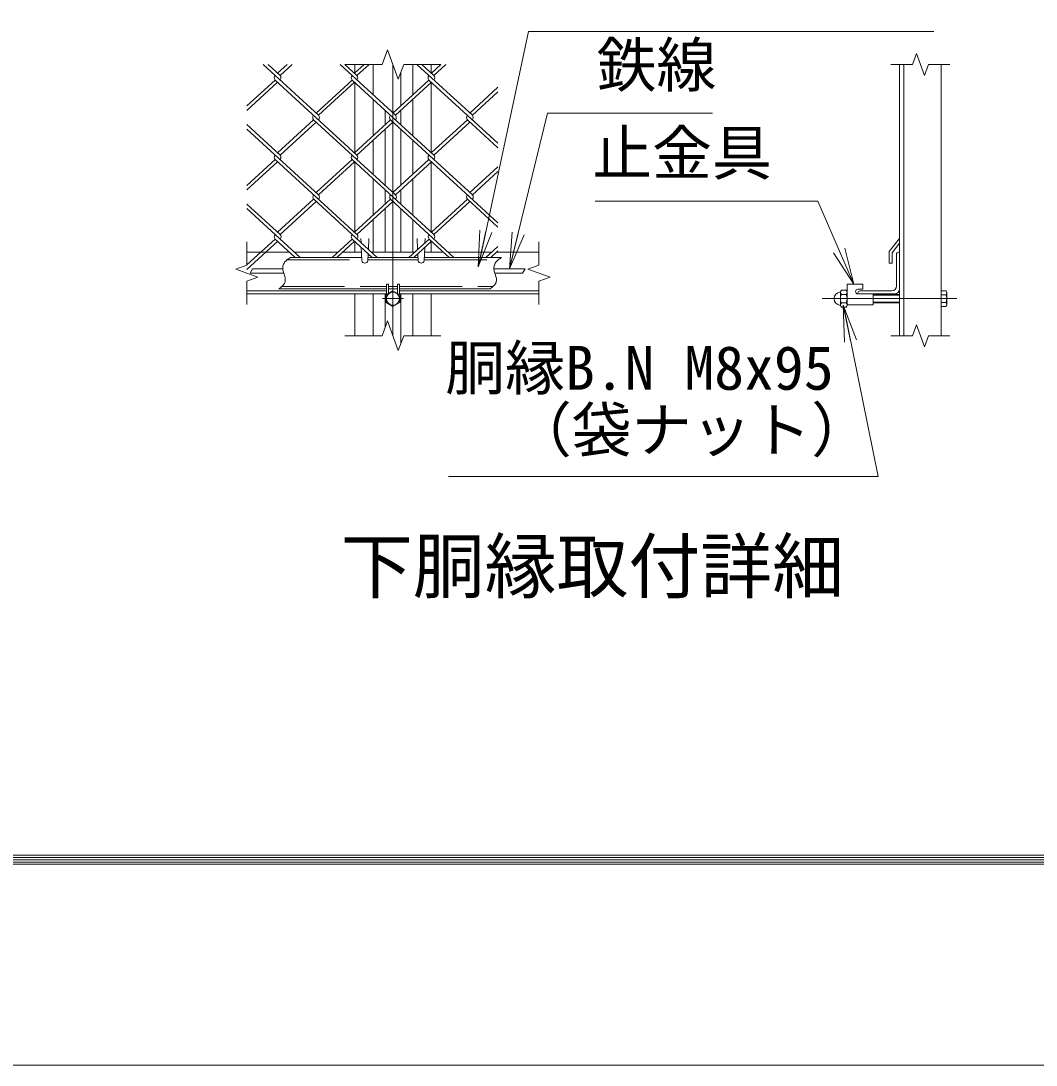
# Model space of a CAD drawing. Units: millimetres at full size; details may follow other scales. Extents: x -14700 to 14700, y -10395 to 10395.
# Drawn here: x -10807 to -6913, y -10395 to -6391 of the extents above; entities that cross this region are included whole.
import ezdxf
from ezdxf.enums import TextEntityAlignment as Align

# ---------------------------------------------------------------- set-up
doc = ezdxf.new("R2010")
doc.units = ezdxf.units.MM
doc.header["$LTSCALE"] = 40
doc.linetypes.add('DASHED', pattern=[7.5, 6, -1.5])
doc.linetypes.add('USER1', pattern=[50.8, 31.75, -6.35, 6.35, -6.35])
for name, color, linetype, lineweight in [('0-0_D-STR3', 3, 'Continuous', 13), ('0-1_D-STR1', 1, 'Continuous', 18), ('0-2_D-BMK', 2, 'USER1', 13), ('0-6_D-STR-DIM', 7, 'Continuous', 13), ('0-7_0', 7, 'Continuous', 18), ('0-9_D-STR-TXT', 7, 'Continuous', 13), ('0-A_D-TTL-TXT', 7, 'Continuous', 13), ('0-B_D-STR2', 7, 'Continuous', 13), ('0-C_D-TTL', 7, 'Continuous', 18)]:
    doc.layers.add(name, color=color, linetype=linetype, lineweight=lineweight)
doc.styles.add('ＭＳ ゴシック', font='')
doc.styles.get('ＭＳ ゴシック').set_extended_font_data('MS Gothic')

# ---------------------------------------------------------------- blocks, each defined once
blk = doc.blocks.new('_Open')
at = {"layer": '0-7_0'}
blk.add_line((-40, 6.67), (0, 0), dxfattribs=at)
blk.add_lwpolyline([(-40, -6.67), (0, 0), (-40, 0)], dxfattribs=at)

msp = doc.modelspace()

# ---------------------------------------------------------------- linework, layer by layer
at = {"layer": '0-0_D-STR3', "linetype": 'DASHED'}
for p, q in [((-9785.91, -7307.35), (-9499.64, -7307.35)), ((-9475.34, -7307.35), (-9283.64, -7307.35)), ((-9259.34, -7307.35), (-8976.08, -7307.35)), ((-9805.45, -7408.95), (-9404.49, -7408.95)), ((-9396.49, -7408.95), (-9362.49, -7408.95)), ((-9354.49, -7408.95), (-8995.62, -7408.95))]:
    msp.add_line(p, q, dxfattribs=at)
at = {"layer": '0-0_D-STR3'}
for p, q in [((-9772.92, -7298.15), (-9499.97, -7298.15)), ((-9475.02, -7298.15), (-9283.97, -7298.15)), ((-9259.02, -7298.15), (-8963.1, -7298.15)), ((-9798.53, -7358.15), (-9927.47, -7358.15)), ((-9802.28, -7342.15), (-9918.23, -7342.15)), ((-8992.45, -7342.15), (-8873.16, -7342.15)), ((-8988.7, -7358.15), (-8882.4, -7358.15)), ((-9404.49, -7440.56), (-9404.49, -7400.15)), ((-9404.49, -7400.15), (-9396.49, -7400.15)), ((-9396.49, -7435.94), (-9396.49, -7400.15)), ((-9362.49, -7435.94), (-9362.49, -7400.15)), ((-9362.49, -7400.15), (-9354.49, -7400.15)), ((-9354.49, -7440.56), (-9354.49, -7400.15)), ((-7637.6, -7400.15), (-7577.6, -7400.15)), ((-7637.6, -7480.15), (-7637.6, -7400.15)), ((-7577.6, -7420.15), (-7577.6, -7400.15)), ((-9817.18, -7418.15), (-9404.49, -7418.15)), ((-9396.49, -7418.15), (-9362.49, -7418.15)), ((-9354.49, -7418.15), (-9007.35, -7418.15)), ((-7663.6, -7481.08), (-7663.6, -7431.7)), ((-7663.6, -7481.08), (-7663.6, -7431.7)), ((-7641.6, -7423.75), (-7659.6, -7423.75)), ((-7659.6, -7439.95), (-7641.6, -7439.95)), ((-7637.6, -7481.08), (-7637.6, -7431.7)), ((-7637.6, -7481.08), (-7637.6, -7431.7)), ((-7596.6, -7420.15), (-7577.6, -7420.15)), ((-7596.6, -7438.15), (-7537.6, -7438.15)), ((-7537.6, -7480.15), (-7537.6, -7438.15)), ((-7436.6, -7440.15), (-7537.6, -7440.15)), ((-7436.6, -7443.15), (-7537.6, -7443.15)), ((-7276.6, -7426.13), (-7258.19, -7426.13)), ((-7276.6, -7486.17), (-7276.6, -7426.13)), ((-7276.6, -7441.14), (-7258.19, -7441.14)), ((-7255.4, -7430.95), (-7258.19, -7426.13)), ((-7255.4, -7481.35), (-7255.4, -7430.95)), ((-7659.6, -7472.35), (-7641.6, -7472.35)), ((-7637.6, -7480.15), (-7537.6, -7480.15)), ((-7436.6, -7469.15), (-7537.6, -7469.15)), ((-7436.6, -7472.15), (-7537.6, -7472.15)), ((-7276.6, -7471.16), (-7258.19, -7471.16)), ((-7276.6, -7486.17), (-7258.19, -7486.17)), ((-7255.4, -7481.35), (-7258.19, -7486.17)), ((-7641.6, -7488.55), (-7659.6, -7488.55))]:
    msp.add_line(p, q, dxfattribs=at)
msp.add_lwpolyline([(-9353.49, -7471.16), (-9379.49, -7486.17), (-9405.49, -7471.16), (-9405.49, -7441.14), (-9379.49, -7426.13), (-9353.49, -7441.14)], close=True, dxfattribs=at)
msp.add_circle((-9379.49, -7456.15), 25, dxfattribs=at)
for centre, radius, start, end in [((-7661.6, -7456.15), 26, 97.16806, 262.83194), ((-7665.09, -7428.37), 2, 277.16806, 343.42019), ((-7628.8, -7456.15), 34.8, 152.26063, 207.73937), ((-7653.4, -7431.85), 10.2, 127.42505, 232.57495), ((-7647.8, -7431.85), 10.2, 307.42505, 52.57495), ((-7672.41, -7456.15), 34.8, 332.26063, 27.73937), ((-7596.6, -7429.15), 9, 90, 270), ((-7269.15, -7433.63), 13.29, 325.61585, 34.38415), ((-7305.54, -7456.15), 49.68, 342.4121, 17.5879), ((-7665.09, -7483.93), 2, 9.83916, 82.83194), ((-7653.45, -7480.45), 10.17, 127.21089, 232.78911), ((-7647.75, -7480.45), 10.17, 307.21089, 52.78911), ((-7269.15, -7478.66), 13.29, 325.61585, 34.38415)]:
    msp.add_arc(centre, radius, start, end, dxfattribs=at)
at = {"layer": '0-1_D-STR1'}
for p, q in [((-9525.49, -6558.15), (-9525.49, -6590.45)), ((-9455.49, -6558.15), (-9455.49, -6674.62)), ((-9303.49, -6558.15), (-9303.49, -6674.62)), ((-9233.49, -6558.15), (-9233.49, -6590.45)), ((-7436.6, -6558.15), (-7436.6, -7598.15)), ((-7420.6, -6558.15), (-7420.6, -7598.15)), ((-7276.6, -6558.15), (-7276.6, -7598.15)), ((-9349.49, -6716.78), (-9349.49, -6588.49)), ((-9525.49, -6627.84), (-9525.49, -6895.41)), ((-9233.49, -6627.84), (-9233.49, -6895.41)), ((-9455.49, -6691.99), (-9455.49, -6831.27)), ((-9303.49, -6691.99), (-9303.49, -6831.27)), ((-9409.49, -6789.12), (-9409.49, -6734.14)), ((-9349.49, -6789.12), (-9349.49, -6734.14)), ((-9409.49, -7021.73), (-9409.49, -6806.48)), ((-9349.49, -7021.73), (-9349.49, -6806.48)), ((-9455.49, -6848.63), (-9455.49, -6979.58)), ((-9303.49, -6848.63), (-9303.49, -6979.58)), ((-9525.49, -6932.8), (-9525.49, -7200.37)), ((-9233.49, -6932.8), (-9233.49, -7200.37)), ((-9455.49, -6996.94), (-9455.49, -7136.23)), ((-9303.49, -6996.94), (-9303.49, -7136.23)), ((-9409.49, -7094.08), (-9409.49, -7039.1)), ((-9349.49, -7094.08), (-9349.49, -7039.1)), ((-9409.49, -7278.15), (-9409.49, -7111.44)), ((-9349.49, -7278.15), (-9349.49, -7111.44)), ((-9455.49, -7153.59), (-9455.49, -7278.15)), ((-9303.49, -7153.59), (-9303.49, -7278.15)), ((-9525.49, -7237.33), (-9525.49, -7278.15)), ((-9501.95, -7241.25), (-9502.49, -7225.66)), ((-9473.93, -7266.92), (-9472.49, -7225.66)), ((-9285.06, -7266.88), (-9286.49, -7225.66)), ((-9257.04, -7241.2), (-9256.49, -7225.66)), ((-9233.49, -7237.72), (-9233.49, -7278.15)), ((-7476.6, -7275.66), (-7436.6, -7225.66)), ((-7464.6, -7280.15), (-7436.6, -7243.95)), ((-9939.49, -7278.15), (-9775.85, -7278.15)), ((-9756.91, -7278.15), (-9591.48, -7278.15)), ((-9572.53, -7278.15), (-9500.66, -7278.15)), ((-9499.49, -7311.66), (-9501.34, -7258.73)), ((-9475.49, -7311.66), (-9474.51, -7283.32)), ((-9297.36, -7278.15), (-9461.68, -7278.15)), ((-9283.49, -7311.66), (-9284.47, -7283.7)), ((-9259.49, -7311.66), (-9257.66, -7259.14)), ((-9186.03, -7278.15), (-9258.32, -7278.15)), ((-9001.65, -7278.15), (-9167.56, -7278.15)), ((-8819.49, -7278.15), (-8982.71, -7278.15)), ((-7476.6, -7319.66), (-7476.6, -7275.66)), ((-7464.6, -7319.66), (-7464.6, -7280.15)), ((-7448.6, -7408.15), (-7448.6, -7286.15)), ((-7440.6, -7278.15), (-7436.6, -7278.15)), ((-7436.6, -7418.15), (-7436.6, -7278.15)), ((-7464.6, -7319.66), (-7476.6, -7319.66)), ((-9939.49, -7426.15), (-9404.49, -7426.15)), ((-9939.49, -7438.15), (-9404.49, -7438.15)), ((-9525.49, -7438.15), (-9525.49, -7598.15)), ((-9455.49, -7438.15), (-9455.49, -7598.15)), ((-9409.49, -7567.81), (-9409.49, -7438.15)), ((-9354.49, -7426.15), (-8819.49, -7426.15)), ((-9354.49, -7438.15), (-8819.49, -7438.15)), ((-9349.49, -7628.49), (-9349.49, -7438.15)), ((-9303.49, -7438.15), (-9303.49, -7598.15)), ((-9233.49, -7438.15), (-9233.49, -7598.15)), ((-7596.6, -7434.15), (-7596.6, -7438.15)), ((-7596.6, -7438.15), (-7456.6, -7438.15)), ((-7588.6, -7426.15), (-7466.6, -7426.15))]:
    msp.add_line(p, q, dxfattribs=at)
for centre, radius, start, end in [((-7440.6, -7286.15), 8, 90, 180), ((-9487.49, -7306.66), 13, 202.61986, 337.38014), ((-9271.49, -7306.66), 13, 202.61986, 337.38014), ((-7588.6, -7434.15), 8, 90, 180), ((-7466.6, -7408.15), 18, 270, 0), ((-7456.6, -7418.15), 20, 270, 0)]:
    msp.add_arc(centre, radius, start, end, dxfattribs=at)
at = {"layer": '0-2_D-BMK'}
for p, q in [((-9379.49, -7598.15), (-9379.49, -6558.15)), ((-9339.49, -7456.15), (-9419.49, -7456.15)), ((-7733.54, -7456.15), (-7216.6, -7456.15))]:
    msp.add_line(p, q, dxfattribs=at)
at = {"layer": '0-6_D-STR-DIM'}
for p, q in [((-9400.02, -6501.77), (-9420.54, -6558.15)), ((-9358.97, -6614.53), (-9400.02, -6501.77)), ((-7387.38, -6558.15), (-7371.99, -6515.86)), ((-7371.99, -6515.86), (-7341.21, -6600.43)), ((-9563.49, -6558.15), (-9420.54, -6558.15)), ((-9338.45, -6558.15), (-9358.97, -6614.53)), ((-9195.49, -6558.15), (-9338.45, -6558.15)), ((-7387.38, -6558.15), (-7469.6, -6558.15)), ((-7341.21, -6600.43), (-7325.82, -6558.15)), ((-7243.6, -6558.15), (-7325.82, -6558.15)), ((-9939.49, -7327.37), (-9939.49, -7238.15)), ((-8819.49, -7327.37), (-8819.49, -7238.15)), ((-9939.49, -7327.37), (-9981.78, -7342.76)), ((-9981.78, -7342.76), (-9897.21, -7373.54)), ((-9918.23, -7342.15), (-9927.47, -7358.15)), ((-8873.16, -7342.15), (-8882.4, -7358.15)), ((-9897.21, -7373.54), (-9939.49, -7388.93)), ((-9939.49, -7478.15), (-9939.49, -7388.93)), ((-8819.49, -7478.15), (-8819.49, -7388.93)), ((-9400.02, -7541.77), (-9420.54, -7598.15)), ((-9358.97, -7654.53), (-9400.02, -7541.77)), ((-7387.38, -7598.15), (-7371.99, -7555.86)), ((-7371.99, -7555.86), (-7341.21, -7640.43)), ((-9563.49, -7598.15), (-9420.54, -7598.15)), ((-9338.45, -7598.15), (-9358.97, -7654.53)), ((-9338.45, -7598.15), (-9195.49, -7598.15)), ((-7387.38, -7598.15), (-7469.6, -7598.15)), ((-7341.21, -7640.43), (-7325.82, -7598.15)), ((-7243.6, -7598.15), (-7325.82, -7598.15))]:
    msp.add_line(p, q, dxfattribs=at)
for points in [[(-9772.92, -7298.15), (-9776.44, -7300.49), (-9779.92, -7302.87), (-9783.3, -7305.31), (-9786.54, -7307.86), (-9789.59, -7310.55), (-9792.41, -7313.41), (-9794.96, -7316.47), (-9797.17, -7319.78), (-9799.02, -7323.36), (-9800.47, -7327.18), (-9801.52, -7331.17), (-9802.16, -7335.25), (-9802.38, -7339.34), (-9802.17, -7343.37), (-9801.57, -7347.31), (-9800.67, -7351.19), (-9799.54, -7355.04), (-9798.27, -7358.89), (-9796.95, -7362.77), (-9795.65, -7366.7), (-9794.45, -7370.7), (-9793.45, -7374.8), (-9792.72, -7378.94), (-9792.35, -7383.05), (-9792.41, -7387.06), (-9792.99, -7390.91), (-9794.15, -7394.53), (-9795.85, -7397.95), (-9798.02, -7401.18), (-9800.6, -7404.25), (-9803.51, -7407.19), (-9806.69, -7410.02), (-9810.08, -7412.77), (-9813.59, -7415.47), (-9817.18, -7418.15)], [(-8963.1, -7298.15), (-8966.61, -7300.49), (-8970.09, -7302.87), (-8973.47, -7305.31), (-8976.71, -7307.86), (-8979.76, -7310.55), (-8982.58, -7313.41), (-8985.13, -7316.47), (-8987.35, -7319.78), (-8989.19, -7323.36), (-8990.65, -7327.18), (-8991.7, -7331.17), (-8992.33, -7335.25), (-8992.55, -7339.34), (-8992.34, -7343.37), (-8991.74, -7347.31), (-8990.84, -7351.19), (-8989.71, -7355.04), (-8988.45, -7358.89), (-8987.12, -7362.77), (-8985.82, -7366.7), (-8984.63, -7370.7), (-8983.62, -7374.8), (-8982.89, -7378.94), (-8982.52, -7383.05), (-8982.58, -7387.06), (-8983.16, -7390.91), (-8984.32, -7394.53), (-8986.02, -7397.95), (-8988.19, -7401.18), (-8990.77, -7404.25), (-8993.68, -7407.19), (-8996.86, -7410.02), (-9000.25, -7412.77), (-9003.77, -7415.47), (-9007.35, -7418.15)], [(-8819.49, -7327.37), (-8861.78, -7342.76), (-8777.21, -7373.54), (-8819.49, -7388.93)]]:
    msp.add_lwpolyline(points, dxfattribs=at)
at = {"layer": '0-9_D-STR-TXT'}
for points in [[(-7305.18, -6431.47), (-8859.43, -6431.47), (-9051.87, -7332.78)], [(-8153.52, -6744.65), (-8786.58, -6744.65), (-8932.33, -7340.21)], [(-8603.66, -7082.01), (-7750.3, -7082.01), (-7613.4, -7398.31)], [(-9166.72, -8138.49), (-7518.3, -8138.49), (-7652.04, -7482.9)]]:
    msp.add_lwpolyline(points, dxfattribs=at)
at = {"layer": '0-B_D-STR2'}
for p, q in [((-9664.93, -6752.95), (-9877.52, -6558.15)), ((-9812.39, -6600.47), (-9858.57, -6558.15)), ((-9785.15, -6558.15), (-9821.86, -6591.79)), ((-9766.2, -6558.15), (-9812.39, -6600.47)), ((-9370.02, -6752.95), (-9582.61, -6558.15)), ((-9517.48, -6600.47), (-9563.66, -6558.15)), ((-9490.24, -6558.15), (-9526.95, -6591.79)), ((-9471.29, -6558.15), (-9517.48, -6600.47)), ((-9075.11, -6752.95), (-9287.69, -6558.15)), ((-9222.57, -6600.47), (-9268.75, -6558.15)), ((-9195.33, -6558.15), (-9232.04, -6591.79)), ((-9176.38, -6558.15), (-9222.57, -6600.47)), ((-9831.33, -6617.83), (-9939.49, -6716.94)), ((-9821.86, -6626.51), (-9939.49, -6734.3)), ((-9517.48, -6905.43), (-9831.33, -6617.83)), ((-9536.42, -6617.83), (-9674.4, -6744.27)), ((-9526.95, -6626.51), (-9664.93, -6752.95)), ((-9222.57, -6905.43), (-9536.42, -6617.83)), ((-9241.51, -6617.83), (-9379.49, -6744.27)), ((-9232.04, -6626.51), (-9370.02, -6752.95)), ((-8976.94, -6860.26), (-9241.51, -6617.83)), ((-8976.94, -6645.63), (-9084.58, -6744.27)), ((-8976.94, -6662.99), (-9075.11, -6752.95)), ((-9812.39, -6905.43), (-9939.49, -6788.95)), ((-9664.93, -7057.9), (-9939.49, -6806.31)), ((-9683.88, -6770.31), (-9821.86, -6896.74)), ((-9674.4, -6778.99), (-9812.39, -6905.43)), ((-9370.02, -7057.9), (-9683.88, -6770.31)), ((-9388.97, -6770.31), (-9526.95, -6896.74)), ((-9379.49, -6778.99), (-9517.48, -6905.43)), ((-9075.11, -7057.9), (-9388.97, -6770.31)), ((-9094.06, -6770.31), (-9231.21, -6895.99)), ((-9084.58, -6778.99), (-9222.57, -6905.43)), ((-8976.94, -6877.62), (-9094.06, -6770.31)), ((-9831.33, -6922.79), (-9939.49, -7021.9)), ((-9517.48, -7210.38), (-9831.33, -6922.79)), ((-9536.42, -6922.79), (-9674.4, -7049.22)), ((-9222.59, -7210.36), (-9536.42, -6922.79)), ((-9241.51, -6922.79), (-9379.49, -7049.22)), ((-8976.94, -7165.22), (-9241.51, -6922.79)), ((-9821.86, -6931.47), (-9939.49, -7039.26)), ((-9526.95, -6931.47), (-9664.93, -7057.9)), ((-9232.04, -6931.47), (-9370.02, -7057.9)), ((-8976.94, -6950.59), (-9084.58, -7049.22)), ((-8976.94, -6967.95), (-9075.11, -7057.9)), ((-9683.88, -7075.27), (-9821.86, -7201.7)), ((-9674.4, -7083.95), (-9812.39, -7210.38)), ((-9440.17, -7298.15), (-9683.64, -7075.05)), ((-9388.97, -7075.27), (-9526.95, -7201.7)), ((-9379.49, -7083.95), (-9517.48, -7210.38)), ((-9145.73, -7298.15), (-9388.97, -7075.27)), ((-9094.06, -7075.27), (-9232.04, -7201.7)), ((-9084.58, -7083.95), (-9222.57, -7210.38)), ((-8976.94, -7182.58), (-9094.06, -7075.27)), ((-9812.39, -7210.38), (-9939.49, -7093.91)), ((-9735.08, -7298.15), (-9939.49, -7110.84)), ((-9831.12, -7227.51), (-9939.49, -7326.81)), ((-9821.65, -7236.19), (-9939.49, -7344.17)), ((-9754.03, -7298.15), (-9831.1, -7227.53)), ((-9536.21, -7227.51), (-9613.3, -7298.15)), ((-9526.74, -7236.19), (-9594.35, -7298.15)), ((-9459.12, -7298.15), (-9536.21, -7227.51)), ((-9241.3, -7227.51), (-9318.39, -7298.15)), ((-9231.83, -7236.19), (-9299.44, -7298.15)), ((-9164.21, -7298.15), (-9241.3, -7227.51)), ((-8976.94, -7255.51), (-9023.48, -7298.15)), ((-8976.94, -7272.87), (-9004.53, -7298.15))]:
    msp.add_line(p, q, dxfattribs=at)
for centre, start, end in [((-9821.86, -6609.15), 137.5, 222.5), ((-9821.86, -6609.15), 317.5, 42.5), ((-9526.95, -6609.15), 137.5, 222.5), ((-9526.95, -6609.15), 317.5, 42.5), ((-9232.04, -6609.15), 137.5, 222.5), ((-9232.04, -6609.15), 317.5, 42.5), ((-9674.43, -6761.61), 137.5, 222.5), ((-9674.43, -6761.61), 317.5, 42.5), ((-9379.52, -6761.61), 137.5, 222.5), ((-9379.52, -6761.61), 317.5, 42.5), ((-9084.61, -6761.61), 137.5, 222.5), ((-9084.61, -6761.61), 317.5, 42.5), ((-9821.86, -6914.11), 137.5, 222.5), ((-9821.86, -6914.11), 317.5, 42.5), ((-9526.95, -6914.11), 137.5, 222.5), ((-9526.95, -6914.11), 317.5, 42.5), ((-9232.04, -6914.11), 137.5, 222.5), ((-9232.04, -6914.11), 317.5, 42.5), ((-9674.19, -7066.35), 137.5, 222.5), ((-9674.19, -7066.35), 317.5, 42.5), ((-9379.28, -7066.35), 137.5, 222.5), ((-9379.28, -7066.35), 317.5, 42.5), ((-9084.37, -7066.35), 137.5, 222.5), ((-9084.37, -7066.35), 317.5, 42.5), ((-9821.65, -7218.83), 137.5, 222.5), ((-9821.65, -7218.83), 317.5, 42.5), ((-9526.74, -7218.83), 137.5, 222.5), ((-9526.74, -7218.83), 317.5, 42.5), ((-9231.83, -7218.83), 137.5, 222.5), ((-9231.83, -7218.83), 317.5, 42.5)]:
    msp.add_arc(centre, 12.85, start, end, dxfattribs=at)
at = {"layer": '0-C_D-TTL', "color": 2}
msp.add_lwpolyline([(-14700, 10395), (14700, 10395), (14700, -10395), (-14700, -10395)], close=True, dxfattribs=at)
at = {"layer": '0-C_D-TTL'}
for points in [[(-13755, 9625), (13755, 9625), (13755, -9625), (-13755, -9625)], [(-13746.25, 9616.25), (13746.25, 9616.25), (13746.25, -9616.25), (-13746.25, -9616.25)], [(-13737.5, 9607.5), (13737.5, 9607.5), (13737.5, -9607.5), (-13737.5, -9607.5)], [(-13728.75, 9598.75), (13728.75, 9598.75), (13728.75, -9598.75), (-13728.75, -9598.75)], [(-13720, 9590), (13720, 9590), (13720, -9590), (-13720, -9590)]]:
    msp.add_lwpolyline(points, close=True, dxfattribs=at)

# ---------------------------------------------------------------- block references
at = {"layer": '0-9_D-STR-TXT', "xscale": 3.5, "yscale": 3.5}
for p, rotation in [((-9052.28, -7334.73), 257.94811), ((-8932.81, -7342.15), 256.24822), ((-7612.6, -7400.15), 293.40477), ((-7652.44, -7480.94), 101.52991)]:
    msp.add_blockref('_Open', p, dxfattribs=dict(at, rotation=rotation))

# ---------------------------------------------------------------- texts
at = {"layer": '0-9_D-STR-TXT', "style": 'ＭＳ ゴシック'}
for s, p in [('鉄線', (-8598.57, -6694.38)), ('止金具', (-8615.21, -7032.19)), ('胴縁B.N M8x95', (-9179.15, -7855.96)), ('（袋ナット）', (-8923.31, -8093.56))]:
    msp.add_text(s, height=168.3, dxfattribs=at).set_placement(p, align=Align.BOTTOM_LEFT)
at = {"layer": '0-A_D-TTL-TXT', "style": 'ＭＳ ゴシック'}
msp.add_text('下胴縁取付詳細', height=202.1, dxfattribs=at).set_placement((-9579.31, -8643.42), align=Align.BOTTOM_LEFT)

doc.saveas('drawing.dxf')
